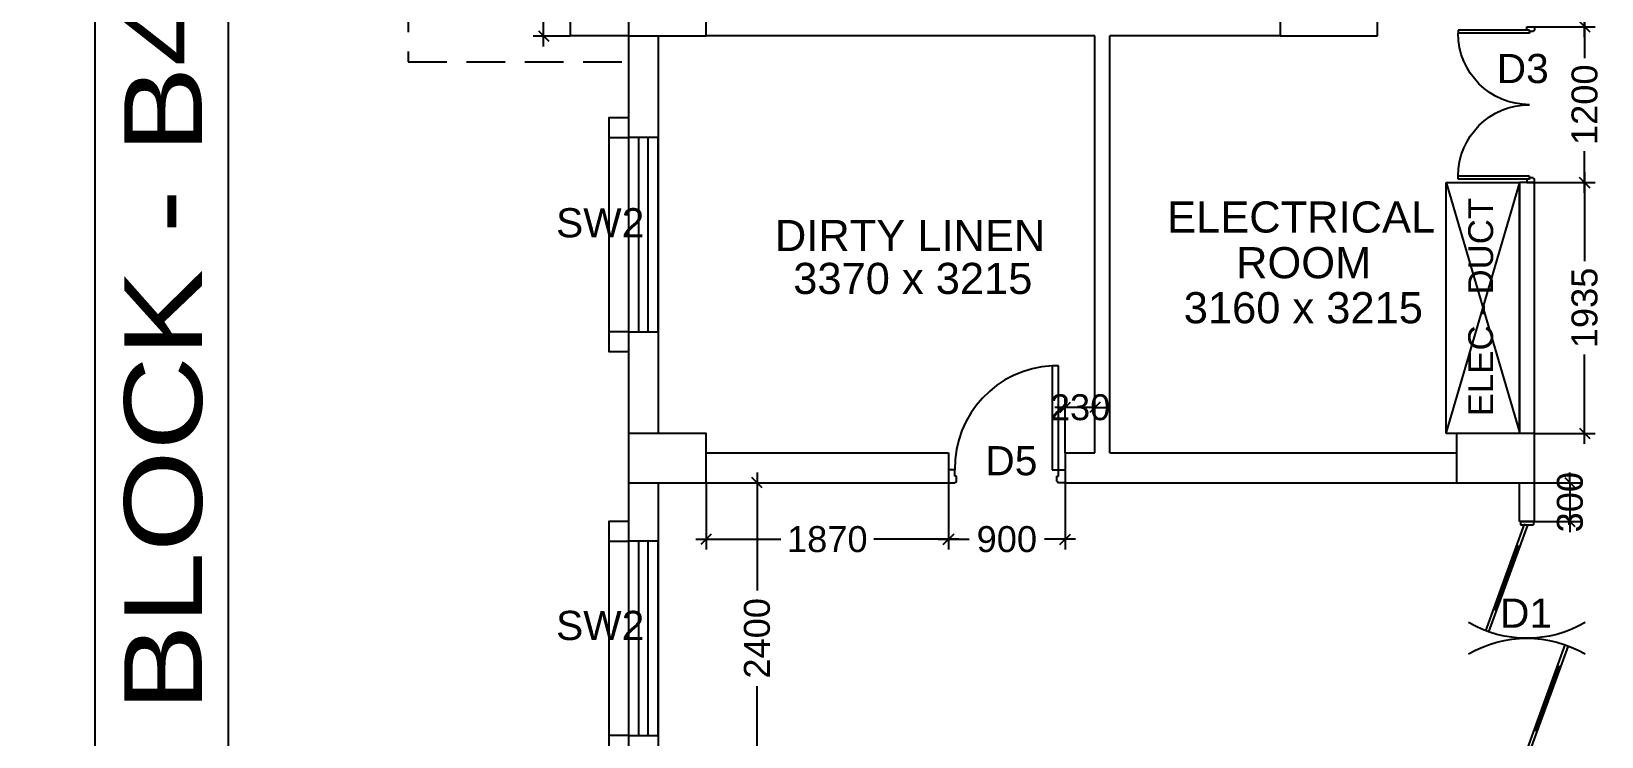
# Model space of a CAD drawing. Extents: x 7620542 to 7843793, y -6476226 to -6093835.
# Drawn here: x 7636943 to 7649058, y -6405428 to -6399990 of the extents above; entities that cross this region are included whole.
import ezdxf
from ezdxf.enums import TextEntityAlignment as Align

# ---------------------------------------------------------------- set-up
doc = ezdxf.new("R2010")
doc.units = 0
doc.header["$LTSCALE"] = 600
doc.header["$MEASUREMENT"] = 0
doc.header["$PDMODE"] = 35
doc.linetypes.add('DASHED', pattern=[0.75, 0.5, -0.25])
doc.layers.get('0').update_dxf_attribs({"linetype": 'CONTINUOUS'})
doc.layers.get('Defpoints').update_dxf_attribs({"linetype": 'CONTINUOUS'})
for name, color, linetype in [('BLOCKS-PROP', 2, 'CONTINUOUS'), ('DIM', 8, 'CONTINUOUS'), ('DOOR', 32, 'CONTINUOUS'), ('Ele Proje.', 7, 'CONTINUOUS'), ('joinery', 7, 'CONTINUOUS'), ('LA-column', 3, 'CONTINUOUS'), ('Room Dim', 1, 'CONTINUOUS'), ('Stairscase', 7, 'CONTINUOUS'), ('TEXT', 6, 'CONTINUOUS'), ('Walls', 7, 'CONTINUOUS'), ('WIN', 151, 'CONTINUOUS'), ('Working Dim', 5, 'CONTINUOUS')]:
    doc.layers.add(name, color=color, linetype=linetype)
doc.styles.add('ari', font='arial.ttf')
doc.styles.add('ARIAL', font='arial.ttf')
doc.styles.get("Standard").update_dxf_attribs({"font": 'romans.shx'})
doc.dimstyles.new('int. dim', dxfattribs={"dimtxt": 450, "dimasz": 80, "dimexe": 80, "dimexo": 0, "dimgap": 70, "dimtad": 0, "dimdec": 0, "dimzin": 12, "dimdsep": 46, "dimtxsty": 'ari', "dimblk": 'OBLIQUE', "dimcen": 2, "dimdle": 80, "dimclrd": 256, "dimclre": 256, "dimclrt": 6, "dimadec": 0, "dimazin": 0, "dimtfac": 1, "dimtdec": 0, "dimtix": 1, "dimtmove": 2, "dimatfit": 3, "dimfxl": 1, "dimtolj": 1, "dimtzin": 0, "dimlwd": -1, "dimlwe": -1, "dimarcsym": 0})
doc.dimstyles.new('STANDARD$0', dxfattribs={"dimscale": 0, "dimtxt": 150, "dimasz": 125, "dimexe": 0.75, "dimexo": 1, "dimgap": 25, "dimtad": 1, "dimdec": 0, "dimdsep": 46, "dimtxsty": 'Standard', "dimblk1": 'DOT', "dimblk2": 'DOT', "dimsah": 1, "dimcen": 2.5, "dimclrd": 1, "dimclre": 1, "dimclrt": 3, "dimadec": 0, "dimazin": 0, "dimtfac": 1, "dimtdec": 0, "dimtmove": 0, "dimatfit": 3, "dimldrblk": 'DOT', "dimfxl": 1, "dimtolj": 1, "dimtzin": 0, "dimarcsym": 0})

# ---------------------------------------------------------------- blocks, each defined once
blk = doc.blocks.new('1000')
at = {"layer": 'DOOR'}
for p, q in [((0, -100), (0, 0)), ((0, 0), (50, 0)), ((50, -100), (0, -100)), ((50, 0), (50, -2)), ((63, -49), (50, -49)), ((50, -49), (50, -100)), ((50, -100), (50, -901)), ((100, -100), (50, -100)), ((63, -13), (61, -13)), ((63, -13), (63, -49)), ((100, -901), (100, -100)), ((837, -13), (837, -49)), ((837, -13), (839, -13)), ((837, -49), (850, -49)), ((850, 0), (850, -2)), ((900, 0), (850, 0)), ((850, -49), (850, -100)), ((850, -100), (900, -100)), ((900, -100), (900, 0)), ((50, -901), (100, -901))]:
    blk.add_line(p, q, dxfattribs=at)
for centre, major_axis, start_param, end_param in [((50, -13), (-7.95, 7.95), 3.926991, 5.497787), ((850, -13), (7.95, 7.95), 0.785398, 2.356194)]:
    blk.add_ellipse(centre, major_axis=major_axis, ratio=1, start_param=start_param, end_param=end_param, dxfattribs=at)
at = {"layer": 'DOOR', "color": 145}
blk.add_ellipse((64, -115), major_axis=(-520, 590), ratio=1, start_param=2.464943, end_param=4.009476, dxfattribs=at)
blk = doc.blocks.new('Z$W@#5624')
at = {"layer": 'DOOR'}
for p, q in [((19, 470), (840, 769)), ((28, 446), (849, 745)), ((188, 518), (680, 697)), ((676, 709), (685, 685)), ((0, 400), (0, 499)), ((0, 499), (25, 499)), ((25, 400), (25, 499)), ((183, 529), (192, 506)), ((1798, 499), (1773, 499)), ((1773, 400), (1773, 499)), ((1798, 400), (1798, 499)), ((0, 400), (25, 400)), ((19, 470), (28, 446)), ((1770, 453), (949, 154)), ((1779, 429), (957, 130)), ((1610, 381), (1117, 202)), ((1614, 369), (1606, 393)), ((1779, 429), (1770, 453)), ((1798, 400), (1773, 400)), ((1113, 214), (1122, 190))]:
    blk.add_line(p, q, dxfattribs=at)
at = {"layer": 'DOOR', "color": 145}
for centre, start_param, end_param in [((0, 449), 2.617994, 3.665191), ((1798, 449), -0.523599, 0.523599)]:
    blk.add_ellipse(centre, major_axis=(-899, 0), ratio=1, start_param=start_param, end_param=end_param, dxfattribs=at)
blk = doc.blocks.new('_Oblique')
at = {"color": 0, "linetype": 'ByBlock', "lineweight": -2}
blk.add_line((-0.5, -0.5), (0.5, 0.5), dxfattribs=at)
blk = doc.blocks.new('*D830')
at = {"layer": 'Defpoints', "color": 0, "transparency": 16777216}
for p in [(7638463, -6377495), (7641549, -6377495, 3), (7641549, -6414395, 3)]:
    blk.add_point(p, dxfattribs=at)
at = {"layer": 'DIM', "color": 8, "transparency": 16777216}
for p, q in [((7638463, -6377195), (7638463, -6394252)), ((7641549, -6377495), (7638163, -6377495)), ((7638463, -6414695), (7638463, -6397637)), ((7641549, -6414395), (7638163, -6414395))]:
    blk.add_line(p, q, dxfattribs=at)
at = {"layer": 'DIM', "color": 8, "transparency": 16777216, "xscale": 300, "yscale": 300, "zscale": 300}
for p, rotation in [((7638463, -6377495), 90), ((7638463, -6414395), 270)]:
    blk.add_blockref('_Oblique', p, dxfattribs=dict(at, rotation=rotation))
at = {"layer": 'DIM', "color": 7, "transparency": 16777216, "insert": (7638463, -6395945), "char_height": 750, "attachment_point": 5, "rotation": 90, "style": 'ari'}
blk.add_mtext('\\A1;36.90m', dxfattribs=at)
blk = doc.blocks.new('*D855')
at = {"layer": 'Defpoints', "color": 0, "transparency": 16777216}
for p in [(7641399, -6337015, 5), (7637435, -6454874), (7641549, -6454874, 5)]:
    blk.add_point(p, dxfattribs=at)
at = {"layer": 'DIM', "color": 8, "transparency": 16777216}
for p, q in [((7637435, -6336715), (7637435, -6393996)), ((7641399, -6337015), (7637135, -6337015)), ((7637435, -6455174), (7637435, -6397894)), ((7641549, -6454874), (7637135, -6454874))]:
    blk.add_line(p, q, dxfattribs=at)
at = {"layer": 'DIM', "color": 8, "transparency": 16777216, "xscale": 300, "yscale": 300, "zscale": 300}
for p, rotation in [((7637435, -6337015), 90), ((7637435, -6454874), 270)]:
    blk.add_blockref('_Oblique', p, dxfattribs=dict(at, rotation=rotation))
at = {"layer": 'DIM', "color": 7, "transparency": 16777216, "insert": (7637435, -6395945), "char_height": 750, "attachment_point": 5, "rotation": 90, "style": 'ari'}
blk.add_mtext('\\A1;117.86m', dxfattribs=at)
blk = doc.blocks.new('*D1258')
at = {"layer": 'Defpoints', "color": 0, "transparency": 16777216}
for p in [(7642370, -6403470, -10), (7642542, -6403470), (7642370, -6405870, -10)]:
    blk.add_point(p, dxfattribs=at)
at = {"layer": 'Working Dim', "transparency": 16777216}
for p, q in [((7642542, -6403390), (7642542, -6404300)), ((7642370, -6403470), (7642622, -6403470)), ((7642542, -6405950), (7642542, -6405040)), ((7642370, -6405870), (7642622, -6405870))]:
    blk.add_line(p, q, dxfattribs=at)
at = {"layer": 'Working Dim', "transparency": 16777216, "xscale": 80, "yscale": 80, "zscale": 80}
for p, rotation in [((7642542, -6403470), 90), ((7642542, -6405870), 270)]:
    blk.add_blockref('_Oblique', p, dxfattribs=dict(at, rotation=rotation))
at = {"layer": 'Working Dim', "color": 6, "transparency": 16777216, "insert": (7642542, -6404670), "char_height": 200, "attachment_point": 5, "rotation": 90, "style": 'ari'}
blk.add_mtext('\\A1;2400', dxfattribs=at)
blk = doc.blocks.new('*D1397')
at = {"layer": 'Defpoints', "color": 0, "transparency": 16777216}
for p in [(7648539, -6403470, 8), (7648532, -6403770), (7648814, -6403770)]:
    blk.add_point(p, dxfattribs=at)
at = {"layer": 'Working Dim', "transparency": 16777216}
for p, q in [((7648814, -6403470), (7648814, -6403390)), ((7648539, -6403470), (7648894, -6403470)), ((7648814, -6403470), (7648814, -6403770)), ((7648532, -6403770), (7648894, -6403770)), ((7648814, -6403770), (7648814, -6403850))]:
    blk.add_line(p, q, dxfattribs=at)
at = {"layer": 'Working Dim', "transparency": 16777216, "xscale": 80, "yscale": 80, "zscale": 80}
for p, rotation in [((7648814, -6403470), 270), ((7648814, -6403770), 90)]:
    blk.add_blockref('_Oblique', p, dxfattribs=dict(at, rotation=rotation))
at = {"layer": 'Working Dim', "color": 6, "transparency": 16777216, "insert": (7648814, -6403620), "char_height": 200, "attachment_point": 5, "rotation": 90, "style": 'ari'}
blk.add_mtext('\\A1;300', dxfattribs=at)
blk = doc.blocks.new('*D1491')
at = {"layer": 'Defpoints', "color": 0, "transparency": 16777216}
for p in [(7642149, -6403470), (7644019, -6403470), (7644019, -6403906)]:
    blk.add_point(p, dxfattribs=at)
at = {"layer": 'Working Dim', "transparency": 16777216}
for p, q in [((7642149, -6403470), (7642149, -6403986)), ((7644019, -6403470), (7644019, -6403986)), ((7642069, -6403906), (7642725, -6403906)), ((7644099, -6403906), (7643443, -6403906))]:
    blk.add_line(p, q, dxfattribs=at)
at = {"layer": 'Working Dim', "transparency": 16777216, "xscale": 80, "yscale": 80, "zscale": 80, "rotation": 180}
blk.add_blockref('_Oblique', (7642149, -6403906), dxfattribs=at)
at = {"layer": 'Working Dim', "transparency": 16777216, "xscale": 80, "yscale": 80, "zscale": 80}
blk.add_blockref('_Oblique', (7644019, -6403906), dxfattribs=at)
at = {"layer": 'Working Dim', "color": 6, "transparency": 16777216, "insert": (7643084, -6403906), "char_height": 200, "attachment_point": 5, "style": 'ari'}
blk.add_mtext('\\A1;1870', dxfattribs=at)
blk = doc.blocks.new('*D1492')
at = {"layer": 'Defpoints', "color": 0, "transparency": 16777216}
for p in [(7644019, -6403470), (7644919, -6403470), (7644919, -6403906)]:
    blk.add_point(p, dxfattribs=at)
at = {"layer": 'Working Dim', "transparency": 16777216}
for p, q in [((7644019, -6403470), (7644019, -6403986)), ((7644919, -6403470), (7644919, -6403986)), ((7643939, -6403906), (7644178, -6403906)), ((7644999, -6403906), (7644760, -6403906))]:
    blk.add_line(p, q, dxfattribs=at)
at = {"layer": 'Working Dim', "transparency": 16777216, "xscale": 80, "yscale": 80, "zscale": 80, "rotation": 180}
blk.add_blockref('_Oblique', (7644019, -6403906), dxfattribs=at)
at = {"layer": 'Working Dim', "transparency": 16777216, "xscale": 80, "yscale": 80, "zscale": 80}
blk.add_blockref('_Oblique', (7644919, -6403906), dxfattribs=at)
at = {"layer": 'Working Dim', "color": 6, "transparency": 16777216, "insert": (7644469, -6403906), "char_height": 200, "attachment_point": 5, "style": 'ari'}
blk.add_mtext('\\A1;900', dxfattribs=at)
blk = doc.blocks.new('*D1493')
at = {"layer": 'Defpoints', "color": 0, "transparency": 16777216}
for p in [(7648539, -6401155), (7648927, -6401155), (7648539, -6403090, 8)]:
    blk.add_point(p, dxfattribs=at)
at = {"layer": 'Working Dim', "transparency": 16777216}
for p, q in [((7648927, -6401075), (7648927, -6401762)), ((7648539, -6401155), (7649007, -6401155)), ((7648927, -6403170), (7648927, -6402482)), ((7648539, -6403090), (7649007, -6403090))]:
    blk.add_line(p, q, dxfattribs=at)
at = {"layer": 'Working Dim', "transparency": 16777216, "xscale": 80, "yscale": 80, "zscale": 80}
for p, rotation in [((7648927, -6401155), 90), ((7648927, -6403090), 270)]:
    blk.add_blockref('_Oblique', p, dxfattribs=dict(at, rotation=rotation))
at = {"layer": 'Working Dim', "color": 6, "transparency": 16777216, "insert": (7648927, -6402122), "char_height": 200, "attachment_point": 5, "rotation": 90, "style": 'ari'}
blk.add_mtext('\\A1;1935', dxfattribs=at)
blk = doc.blocks.new('*D1494')
at = {"layer": 'Defpoints', "color": 0, "transparency": 16777216}
for p in [(7648539, -6399954), (7648927, -6399954), (7648539, -6401155)]:
    blk.add_point(p, dxfattribs=at)
at = {"layer": 'Working Dim', "transparency": 16777216}
for p, q in [((7648927, -6399874), (7648927, -6400196)), ((7648539, -6399954), (7649007, -6399954)), ((7648927, -6401235), (7648927, -6400913)), ((7648539, -6401155), (7649007, -6401155))]:
    blk.add_line(p, q, dxfattribs=at)
at = {"layer": 'Working Dim', "transparency": 16777216, "xscale": 80, "yscale": 80, "zscale": 80}
for p, rotation in [((7648927, -6399954), 90), ((7648927, -6401155), 270)]:
    blk.add_blockref('_Oblique', p, dxfattribs=dict(at, rotation=rotation))
at = {"layer": 'Working Dim', "color": 6, "transparency": 16777216, "insert": (7648927, -6400555), "char_height": 200, "attachment_point": 5, "rotation": 90, "style": 'ari'}
blk.add_mtext('\\A1;1200', dxfattribs=at)
blk = doc.blocks.new('*D1495')
at = {"layer": 'Defpoints', "color": 0, "transparency": 16777216}
for p in [(7648539, -6397845), (7648927, -6397845), (7648539, -6399954)]:
    blk.add_point(p, dxfattribs=at)
at = {"layer": 'Working Dim', "transparency": 16777216}
for p, q in [((7648927, -6397765), (7648927, -6398530)), ((7648539, -6397845), (7649007, -6397845)), ((7648927, -6400034), (7648927, -6399270)), ((7648539, -6399954), (7649007, -6399954))]:
    blk.add_line(p, q, dxfattribs=at)
at = {"layer": 'Working Dim', "transparency": 16777216, "xscale": 80, "yscale": 80, "zscale": 80}
for p, rotation in [((7648927, -6397845), 90), ((7648927, -6399954), 270)]:
    blk.add_blockref('_Oblique', p, dxfattribs=dict(at, rotation=rotation))
at = {"layer": 'Working Dim', "color": 6, "transparency": 16777216, "insert": (7648927, -6398900), "char_height": 200, "attachment_point": 5, "rotation": 90, "style": 'ari'}
blk.add_mtext('\\A1;2110', dxfattribs=at)
blk = doc.blocks.new('*D2037')
at = {"layer": 'Defpoints', "color": 0, "transparency": 16777216}
for p in [(7640895, -6397485), (7641099, -6397485, -8), (7641099, -6400025, -8)]:
    blk.add_point(p, dxfattribs=at)
at = {"layer": 'Working Dim', "transparency": 16777216}
for p, q in [((7640895, -6397405), (7640895, -6398385)), ((7641099, -6397485), (7640815, -6397485)), ((7640895, -6400105), (7640895, -6399125)), ((7641099, -6400025), (7640815, -6400025))]:
    blk.add_line(p, q, dxfattribs=at)
at = {"layer": 'Working Dim', "transparency": 16777216, "xscale": 80, "yscale": 80, "zscale": 80}
for p, rotation in [((7640895, -6397485), 90), ((7640895, -6400025), 270)]:
    blk.add_blockref('_Oblique', p, dxfattribs=dict(at, rotation=rotation))
at = {"layer": 'Working Dim', "color": 6, "transparency": 16777216, "insert": (7640895, -6398755), "char_height": 200, "attachment_point": 5, "rotation": 90, "style": 'ari'}
blk.add_mtext('\\A1;2540', dxfattribs=at)
blk = doc.blocks.new('Z$W@#1275')
at = {"layer": 'DOOR'}
for p, q in [((73, 1500), (0, 1500)), ((0, 1500), (0, 1467)), ((0, 1467), (2, 1467)), ((11, 1456), (11, 1458)), ((11, 1456), (47, 1456)), ((47, 1467), (736, 1467)), ((47, 1467), (47, 1439)), ((47, 1456), (47, 1467)), ((47, 1467), (73, 1467)), ((47, 1439), (736, 1439)), ((73, 1467), (73, 1500)), ((736, 1467), (736, 1439)), ((0, 33), (2, 33)), ((0, 0), (0, 33)), ((73, 0), (0, 0)), ((11, 44), (11, 42)), ((11, 44), (47, 44)), ((47, 61), (736, 61)), ((47, 33), (47, 61)), ((47, 44), (47, 33)), ((47, 33), (736, 33)), ((47, 33), (73, 33)), ((73, 33), (73, 0)), ((736, 33), (736, 61))]:
    blk.add_line(p, q, dxfattribs=at)
for centre, start, end in [((11, 1467), 180, 270), ((11, 33), 90, 180)]:
    blk.add_arc(centre, 9.13, start, end, dxfattribs=at)
at = {"layer": 'DOOR', "color": 145}
for centre, start, end in [((47, 1439), 270, 0), ((47, 61), 0, 90)]:
    blk.add_arc(centre, 689, start, end, dxfattribs=at)
blk = doc.blocks.new('*D2064')
at = {"layer": 'Defpoints', "color": 0, "transparency": 16777216}
for p in [(7644919, -6402889), (7644919, -6403240), (7645149, -6403240)]:
    blk.add_point(p, dxfattribs=at)
at = {"layer": 'Working Dim', "transparency": 16777216}
for p, q in [((7644919, -6402889), (7644839, -6402889)), ((7644919, -6403240), (7644919, -6402809)), ((7645149, -6402889), (7644919, -6402889)), ((7645149, -6403240), (7645149, -6402809)), ((7645149, -6402889), (7645229, -6402889))]:
    blk.add_line(p, q, dxfattribs=at)
at = {"layer": 'Working Dim', "transparency": 16777216, "xscale": 80, "yscale": 80, "zscale": 80}
blk.add_blockref('_Oblique', (7644919, -6402889), dxfattribs=at)
at = {"layer": 'Working Dim', "transparency": 16777216, "xscale": 80, "yscale": 80, "zscale": 80, "rotation": 180}
blk.add_blockref('_Oblique', (7645149, -6402889), dxfattribs=at)
at = {"layer": 'Working Dim', "color": 6, "transparency": 16777216, "insert": (7645034, -6402889), "char_height": 200, "attachment_point": 5, "style": 'ari'}
blk.add_mtext('\\A1;230', dxfattribs=at)

msp = doc.modelspace()

# ---------------------------------------------------------------- linework, layer by layer
at = {"color": 8, "linetype": 'DASHED'}
for p, q in [((7639848.911, -6391144.554, -11.069), (7639849.014, -6400224.584, -11.069)), ((7639849.012, -6400224.584, -11.069), (7641548.913, -6400224.536, -21.343))]:
    msp.add_line(p, q, dxfattribs=at)
at = {"layer": 'Ele Proje.', "color": 1}
for p, q in [((7641099.016, -6397484.54, -22.944), (7641099.029, -6400024.703, -22.944)), ((7641549.093, -6400024.67, -14.83), (7641099.029, -6400024.672, -22.944))]:
    msp.add_line(p, q, dxfattribs=at)
at = {"layer": 'Ele Proje.', "elevation": -14.83}
for points in [[(7641549.094, -6400657.164), (7641399.095, -6400657.164), (7641399.095, -6400807.164), (7641549.094, -6400807.164)], [(7641549.093, -6402307.164), (7641399.093, -6402307.164), (7641399.093, -6402457.164), (7641549.093, -6402457.164)], [(7641549.093, -6403769.748), (7641399.093, -6403769.748), (7641399.093, -6403919.748), (7641549.093, -6403919.748)], [(7641549.092, -6405419.748), (7641399.092, -6405419.748), (7641399.092, -6405569.748), (7641549.092, -6405569.748)]]:
    msp.add_lwpolyline(points, dxfattribs=at)
at = {"layer": 'LA-column', "color": 2}
for points, elevation in [([(7647329.092, -6400024.625), (7647329.092, -6399274.625), (7646579.092, -6399274.625), (7646579.092, -6400024.625)], -14.83), ([(7642149.003, -6400024.616), (7642149.003, -6399424.616), (7641549.003, -6399424.616), (7641549.003, -6400024.616)], -14.83), ([(7641549.003, -6403469.623), (7642149.003, -6403469.623), (7642149.003, -6403089.623), (7641549.003, -6403089.623)], -14.83), ([(7647939.14, -6403469.616), (7648539.14, -6403469.616), (7648539.14, -6403089.616), (7647939.14, -6403089.616)], -12.441)]:
    msp.add_lwpolyline(points, close=True, dxfattribs=dict(at, elevation=elevation))
at = {"layer": 'Stairscase', "color": 8, "linetype": 'DASHED', "ltscale": 100, "elevation": -14.83}
msp.add_lwpolyline([(7647859.055, -6403089.62), (7647859.055, -6401154.62), (7648424.052, -6401154.62), (7648424.052, -6403089.62)], close=True, dxfattribs=at)
for points in [[(7648424.052, -6401154.62), (7647859.055, -6403079.62)], [(7647859.055, -6401154.62), (7648424.052, -6403079.62)]]:
    msp.add_lwpolyline(points, dxfattribs=at)
at = {"layer": 'Walls'}
for p, q in [((7641549.093, -6400024.67, -14.83), (7641549.093, -6403089.673, -14.83)), ((7641779.093, -6400024.67, -14.83), (7641779.093, -6403089.673, -14.83)), ((7641549.093, -6403469.673, -14.83), (7641549.093, -6414394.742, -14.83)), ((7641779.093, -6403469.673, -14.83), (7641779.093, -6405869.716, -14.83))]:
    msp.add_line(p, q, dxfattribs=at)
at = {"layer": 'Walls', "linetype": 'Continuous'}
for p, q in [((7645148.913, -6400024.535, -14.83), (7642148.913, -6400024.569, -14.83)), ((7645148.913, -6403239.742, -14.83), (7645148.913, -6400024.535, -14.83)), ((7646579.092, -6400024.519, -14.83), (7645263.913, -6400024.534, -14.83)), ((7645263.913, -6403239.742, -14.83), (7645263.913, -6400024.534, -14.83)), ((7648424.051, -6403089.62, -14.83), (7648424.052, -6401154.62, -14.83)), ((7648539.052, -6401154.62, -14.83), (7648424.052, -6401154.62, -14.83)), ((7648539.05, -6403089.62, -14.83), (7648539.05, -6401154.62, -14.83)), ((7642149.003, -6403239.66, -14.83), (7644018.905, -6403239.66, -14.83)), ((7644918.905, -6403239.66, -14.83), (7645148.913, -6403239.66, -14.83)), ((7644918.905, -6403239.667, -14.83), (7644918.905, -6403469.667, -14.83)), ((7645263.913, -6403239.66, -14.83), (7647939.05, -6403239.66, -14.83)), ((7642149.003, -6403469.66, -14.83), (7644018.905, -6403469.66, -14.83)), ((7644918.905, -6403469.66, -14.83), (7647939.05, -6403469.66, -14.83)), ((7648424.049, -6403769.629, -14.83), (7648424.049, -6403469.629, -14.83)), ((7648539.049, -6403769.629, -14.83), (7648539.049, -6403469.629, -14.83)), ((7648539.049, -6403769.629, -14.83), (7648424.049, -6403769.629, -14.83))]:
    msp.add_line(p, q, dxfattribs=at)
at = {"layer": 'Walls', "color": 8}
for p, q in [((7641399.093, -6400807.164, -14.83), (7641399.093, -6402307.164, -14.83)), ((7641399.092, -6403919.748, -14.83), (7641399.092, -6405419.748, -14.83))]:
    msp.add_line(p, q, dxfattribs=at)
at = {"layer": 'Walls', "linetype": 'Continuous', "elevation": -14.83}
msp.add_lwpolyline([(7644018.905, -6403239.742), (7644018.905, -6403469.742)], dxfattribs=at)
at = {"layer": 'WIN', "linetype": 'Continuous', "elevation": -14.83}
for points in [[(7641549.093, -6402307.164), (7641779.093, -6402307.164), (7641779.093, -6400807.164), (7641549.093, -6400807.164)], [(7641626.093, -6402307.164), (7641702.093, -6402307.164), (7641702.093, -6400807.164), (7641626.093, -6400807.164)], [(7641549.093, -6405419.748), (7641779.093, -6405419.748), (7641779.093, -6403919.748), (7641549.093, -6403919.748)], [(7641626.093, -6405419.748), (7641702.093, -6405419.748), (7641702.093, -6403919.748), (7641626.093, -6403919.748)]]:
    msp.add_lwpolyline(points, close=True, dxfattribs=at)

# ---------------------------------------------------------------- block references
at = {"layer": 'DOOR', "xscale": -0.8000117540359497, "yscale": 0.8000117540359497, "zscale": 0.8000117540359497}
msp.add_blockref('Z$W@#1275', (7648539.135, -6401154.496, -14.83), dxfattribs=at)
at = {"layer": 'DOOR', "linetype": 'Continuous', "rotation": 180.0000128066047}
msp.add_blockref('1000', (7644918.899, -6403469.667, -14.83), dxfattribs=at)
at = {"layer": 'DOOR', "linetype": 'Continuous', "xscale": -1.001247152686119, "yscale": 1.001247152686119, "zscale": 1.001247151760859, "rotation": 270}
msp.add_blockref('Z$W@#5624', (7648031.549, -6405569.629, -14.83), dxfattribs=at)

# ---------------------------------------------------------------- texts
at = {"layer": 'BLOCKS-PROP', "color": 10, "style": 'ARIAL', "width": 1.2}
msp.add_text('BLOCK - B4 (4)', height=600, rotation=90, dxfattribs=at).set_placement((7638258.953, -6401712.999, -17.58), align=Align.CENTER)
at = {"layer": 'joinery', "style": 'ari'}
for s, p in [('D3', (7648449.364, -6400388.122, -14.83)), ('SW2', (7641331.587, -6401577.673, -14.83)), ('D5', (7644503.898, -6403412.394, -14.83)), ('D1', (7648474.961, -6404587.846, -14.83)), ('SW2', (7641331.587, -6404682.957, -14.83))]:
    msp.add_text(s, height=225, dxfattribs=at).set_placement(p, align=Align.CENTER)
at = {"layer": 'Room Dim'}
for s, style, p in [('3370 x 3215', 'ari', (7643743.688, -6402014.268, -14.83)), ('3160 x 3215', 'ARIAL', (7646756.508, -6402240.119, -14.83))]:
    msp.add_text(s, height=240, dxfattribs=dict(at, style=style)).set_placement(p, align=Align.CENTER)
at = {"layer": 'Stairscase', "color": 8, "linetype": 'DASHED', "ltscale": 10, "style": 'ARIAL'}
msp.add_text('ELEC - DUCT', height=192, rotation=90, dxfattribs=at).set_placement((7648220.755, -6402115.369, -14.83), align=Align.CENTER)
at = {"layer": 'TEXT', "color": 7}
for s, style, p in [('ELECTRICAL', 'ARIAL', (7646739.636, -6401540.849, -14.83)), ('DIRTY LINEN', 'ari', (7643722.733, -6401683.659, -14.83)), ('ROOM', 'ARIAL', (7646759.127, -6401892.849, -14.83))]:
    msp.add_text(s, height=240, dxfattribs=dict(at, style=style)).set_placement(p, align=Align.CENTER)

# ---------------------------------------------------------------- dimensions: what is measured, and where the dimension line sits
at = {"layer": 'DIM'}
for base, p1, p2, angle, picture, middle in [((7637435.362, -6454873.885, -14.83), (7641399.003, -6337015.366, -9.699), (7641548.916, -6454873.885, -9.699), 90, '*D855', (7637435.362, -6395944.625, -14.83)), ((7638462.505, -6377494.514, -17.58), (7641549.003, -6414394.742, -14.83), (7641549.003, -6377494.514, -14.83), 270, '*D830', (7638462.505, -6395944.628, -17.58))]:
    dim = msp.add_linear_dim(base=base, p1=p1, p2=p2, angle=angle, dimstyle='STANDARD$0', override={"dimscale": 1, "dimtxt": 750, "dimasz": 300, "dimexe": 300, "dimexo": 0, "dimgap": 1, "dimtad": 0, "dimdec": 2, "dimlfac": 0.001, "dimzin": 0, "dimpost": 'm', "dimtxsty": 'ari', "dimblk1": 'Oblique', "dimblk2": 'Oblique', "dimcen": 0, "dimdle": 300, "dimclrd": 8, "dimclre": 8, "dimclrt": 7, "dimadec": 2, "dimtdec": 2, "dimtmove": 2, "dimfxl": 0.75, "dimfrac": 1, "dimlwd": 65535, "dimlwe": 65535}, dxfattribs=at)
    dim.commit()
    dim.dimension.update_dxf_attribs({"geometry": picture, "text_midpoint": middle})
at = {"layer": 'Working Dim'}
for base, p1, p2, angle, override, picture, middle in [((7640894.526, -6397484.54, -14.83), (7641099.029, -6400024.672, -22.944), (7641099.016, -6397484.54, -22.944), 90, {"dimtxt": 200, "dimarcsym": 1}, '*D2037', (7640894.526, -6398754.606, -14.83)), ((7648926.55, -6397844.648, -19.962), (7648539.135, -6399954.496, -19.962), (7648539.142, -6397844.648, -19.962), 90, {"dimtxt": 200, "dimarcsym": 1}, '*D1495', (7648926.55, -6398899.572, -19.962)), ((7648926.55, -6399954.496, -19.962), (7648539.14, -6401154.62, -19.962), (7648539.135, -6399954.496, -19.962), 90, {"dimtxt": 200, "dimarcsym": 1}, '*D1494', (7648926.55, -6400554.558, -19.962)), ((7648926.55, -6401154.62, -19.962), (7648539.14, -6403089.616, -12.441), (7648539.14, -6401154.62, -19.962), 90, {"dimtxt": 200, "dimarcsym": 1}, '*D1493', (7648926.55, -6402122.118, -19.962)), ((7642541.783, -6403469.66, -4.557), (7642370.114, -6405869.699, -14.83), (7642370.114, -6403469.66, -14.83), 270, {"dimtxt": 200}, '*D1258', (7642541.783, -6404669.679, -4.557)), ((7648814.402, -6403769.629, -19.962), (7648539.14, -6403469.616, -12.441), (7648531.549, -6403769.629, -19.962), 90, {"dimtxt": 200, "dimarcsym": 1}, '*D1397', (7648814.402, -6403619.622, -19.962))]:
    dim = msp.add_linear_dim(base=base, p1=p1, p2=p2, angle=angle, dimstyle='int. dim', override=override, dxfattribs=at)
    dim.commit()
    dim.dimension.update_dxf_attribs({"geometry": picture, "text_midpoint": middle})
at = {"layer": 'Working Dim', "color": 7}
dim = msp.add_linear_dim(base=(7644918.905, -6402888.903, -14.83), p1=(7645148.913, -6403239.66, -14.83), p2=(7644918.905, -6403239.66, -14.83), dimstyle='int. dim', override={"dimtxt": 200, "dimarcsym": 1}, dxfattribs=at)
dim.commit()
dim.dimension.update_dxf_attribs({"geometry": '*D2064', "text_midpoint": (7645033.909, -6402888.903, -14.83)})
at = {"layer": 'Working Dim'}
for base, p1, p2, picture, middle in [((7644018.905, -6403906.06, -19.962), (7642149.003, -6403469.66, -19.962), (7644018.905, -6403469.742, -19.962), '*D1491', (7643083.954, -6403906.06, -19.962)), ((7644918.905, -6403906.06, -19.962), (7644018.905, -6403469.742, -19.962), (7644918.905, -6403469.667, -19.962), '*D1492', (7644468.905, -6403906.06, -19.962))]:
    dim = msp.add_linear_dim(base=base, p1=p1, p2=p2, dimstyle='int. dim', override={"dimtxt": 200, "dimarcsym": 1}, dxfattribs=at)
    dim.commit()
    dim.dimension.update_dxf_attribs({"geometry": picture, "text_midpoint": middle})

doc.saveas('drawing.dxf')
